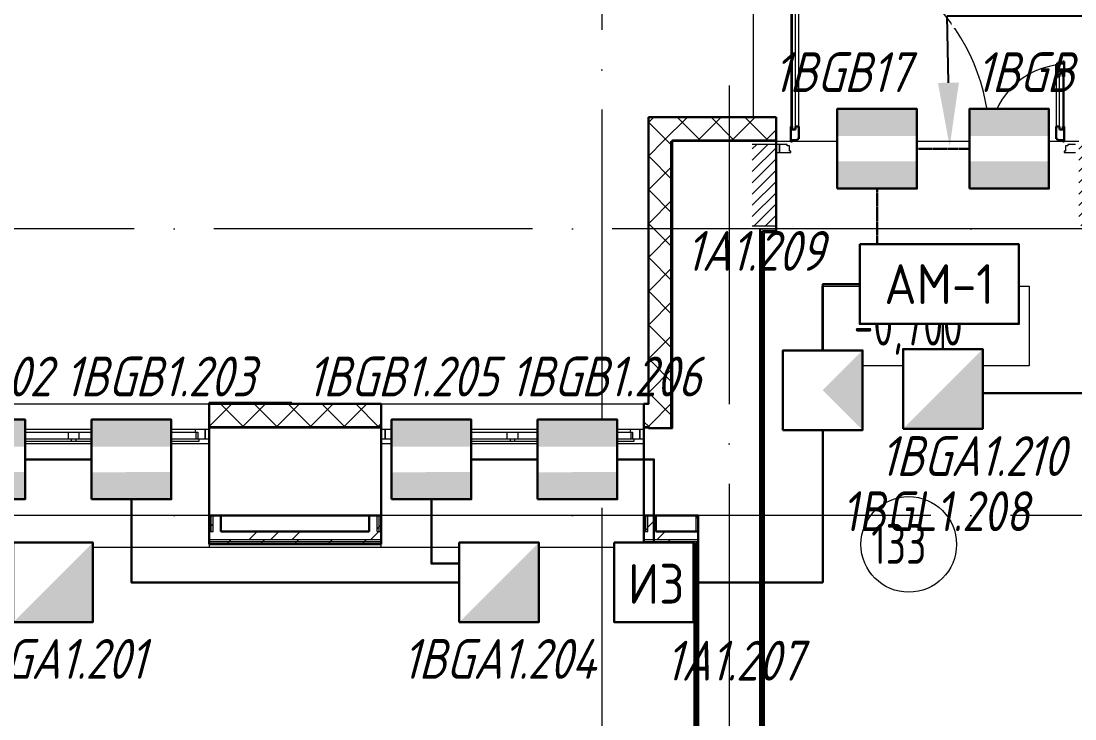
# Model space of a CAD drawing. Header units: millimetres. Extents: x -259793 to 1187961, y -549744 to 43070.
# Drawn here: x -26301 to -19685, y -6620 to -2239 of the extents above; entities that cross this region are included whole.
import ezdxf
from ezdxf import colors
from ezdxf.entities.mleader import LeaderData, LeaderLine
from ezdxf.enums import TextEntityAlignment as Align
from ezdxf.math import Vec2, Vec3

# ---------------------------------------------------------------- set-up
doc = ezdxf.new("R2010")
doc.units = ezdxf.units.MM
for name, pattern in [('ADSK_Линия сетки', [25, 20, -2.5, 0, -2.5]), ('ADSK_Штриховая_ш2 п1_5', [4.5, 3, -1.5]), ('штриховаяX2', [1.5, 1, -0.5])]:
    doc.linetypes.add(name, pattern=pattern)
for name, color, linetype, lineweight in [('_ Окна', 7, 'Continuous', 9), ('RC-Выноски', 7, 'Continuous', 0), ('RC-Извещатели_охранные', 5, 'Continuous', 30), ('RC-Линии_связи-Адресные', 5, 'Continuous', 30), ('RC-Прочее_оборудование', 5, 'Continuous', 30), ('Аннотация', 7, 'Continuous', 18), ('Двери', 252, 'Continuous', 9), ('лс', 5, 'Continuous', 30), ('Марки помещений', 252, 'Continuous', 20), ('Ограждение', 252, 'Continuous', 9), ('Окна', 252, 'Continuous', 9), ('Оси', 252, 'Continuous', 9), ('Отметки', 7, 'Continuous', 9), ('Перекрытие', 252, 'Continuous', 18), ('Стены внутренние', 7, 'Continuous', 18), ('Стены наружные', 7, 'Continuous', 18), ('Стены штриховка', 7, 'Continuous', 9)]:
    doc.layers.add(name, color=color, linetype=linetype, lineweight=lineweight)
doc.layers.add('RC-Позиционные_обозначения', color=7, linetype='Continuous')
doc.layers.add('Двери открывание', color=7, linetype='Continuous', lineweight=9, true_color=0xc0c0c0)
doc.styles.add('GOST Common_3', font='', dxfattribs={"height": 3.5})
doc.styles.add('ISOCPEUR', font='isocpeur.ttf', dxfattribs={"width": 0.9, "height": 350})
doc.styles.add('RubezhCAD', font='', dxfattribs={"oblique": 10})
doc.styles.get("Standard").update_dxf_attribs({"font": ''})
doc.styles.get('GOST Common_3').set_extended_font_data('GOST 2.304 type A')
doc.styles.get('RubezhCAD').set_extended_font_data('GOST type A')
doc.styles.get('Standard').set_extended_font_data('GOST type B')

# ---------------------------------------------------------------- blocks, each defined once
blk = doc.blocks.new('RC-UGO-IOM-02')
at = {"layer": 'RC-Извещатели_охранные'}
blk.add_point((0, 0), dxfattribs=at)
blk.add_attdef('PSTN', text='', height=2.5, dxfattribs=at).set_placement((0.977, 2.603), align=Align.BOTTOM_LEFT)
blk.add_wipeout([(2.5, -2.5), (2.5, 2.5), (-2.5, 2.5), (-2.5, -2.5)]).dxf.layer = 'RC-Извещатели_охранные'
blk.add_wipeout([(-2.5, -2.5), (-2.5, 2.5), (2.5, 2.5), (2.5, -2.5)]).dxf.layer = 'RC-Извещатели_охранные'
h = blk.add_hatch(color=256, dxfattribs=at)
h.dxf.hatch_style = 1
h.paths.add_polyline_path([(2.5, 0.8), (2.5, 2.506), (-2.5, 2.499), (-2.5, 0.8)])
h = blk.add_hatch(color=256, dxfattribs=at)
h.dxf.hatch_style = 1
h.paths.add_polyline_path([(2.5, -2.5), (2.5, -0.794), (-2.5, -0.801), (-2.5, -2.5)])
blk.add_lwpolyline([(-2.5, -2.5), (2.5, -2.5), (2.5, 2.5), (-2.5, 2.5)], close=True, dxfattribs=at)
blk = doc.blocks.new('RC-UGO-IOZ-02')
at = {"layer": 'RC-Извещатели_охранные'}
blk.add_attdef('PSTN', text='', height=2.5, dxfattribs=at).set_placement((0.977, 2.603), align=Align.BOTTOM_LEFT)
blk.add_wipeout([(2.5, -2.5), (2.5, 2.5), (-2.5, 2.5), (-2.5, -2.5)]).dxf.layer = 'RC-Извещатели_охранные'
blk.add_wipeout([(-2.5, -2.5), (-2.5, 2.5), (2.5, 2.5), (2.5, -2.5)]).dxf.layer = 'RC-Извещатели_охранные'
h = blk.add_hatch(color=256, dxfattribs=at)
h.dxf.hatch_style = 1
h.paths.add_polyline_path([(2.5, -2.5), (2.5, 2.5), (0, 0), (-2.5, -2.5)])
blk.add_lwpolyline([(-2.5, -2.5), (2.5, -2.5), (2.5, 2.5), (-2.5, 2.5)], close=True, dxfattribs=at)
blk = doc.blocks.new('RC-UGO-AM-01')
at = {"layer": 'RC-Прочее_оборудование'}
blk.add_point((0, 0), dxfattribs=at)
blk.add_attdef('PSTN', text='', height=2.5, dxfattribs=at).set_placement((2.323, 2.403), align=Align.BOTTOM_LEFT)
blk.add_wipeout([(4.993, 2.499), (4.993, -2.499), (-4.993, -2.499), (-4.987, 2.499)]).dxf.layer = 'RC-Прочее_оборудование'
blk.add_wipeout([(-4.993, -2.499), (-4.993, 2.499), (4.993, 2.499), (4.993, -2.499)]).dxf.layer = 'RC-Прочее_оборудование'
blk.add_lwpolyline([(-4.993, 2.499), (4.993, 2.499), (4.993, -2.499), (-4.993, -2.499), (-4.993, 2.499)], close=True, dxfattribs=at)
blk.add_lwpolyline([(-4.993, 2.499), (-4.987, 2.499)], dxfattribs=at)
blk.add_lwpolyline([(-4.993, 2.499), (-4.987, 2.499)], dxfattribs=at)
at = {"layer": 'RC-Прочее_оборудование', "ltscale": 100, "style": 'ISOCPEUR', "width": 0.9}
blk.add_text('АМ-1', height=2.5, dxfattribs=at).set_placement((0, 0), align=Align.MIDDLE)
blk = doc.blocks.new('RC-UGO-IZ-01')
at = {"layer": 'RC-Прочее_оборудование'}
blk.add_point((2.5, 0), dxfattribs=at)
blk.add_attdef('PSTN', text='', height=2.5, dxfattribs=at).set_placement((5.664, 2.581), align=Align.BOTTOM_CENTER)
blk.add_wipeout([(2.493, -2.499), (-2.493, -2.499), (-2.493, 2.499), (2.493, 2.499)]).dxf.layer = 'RC-Прочее_оборудование'
blk.add_wipeout([(-2.493, -2.499), (-2.493, 2.499), (2.493, 2.499), (2.493, -2.499)]).dxf.layer = 'RC-Прочее_оборудование'
blk.add_lwpolyline([(-2.493, 2.499), (2.493, 2.499), (2.493, -2.499), (-2.493, -2.499), (-2.493, 2.499)], close=True, dxfattribs=at)
blk.add_lwpolyline([(-2.493, 2.499), (-2.487, 2.499)], dxfattribs=at)
blk.add_lwpolyline([(-2.493, 2.499), (-2.487, 2.499)], dxfattribs=at)
at = {"layer": 'RC-Прочее_оборудование', "ltscale": 100, "style": 'ISOCPEUR', "width": 0.9}
blk.add_text('ИЗ', height=2.5, dxfattribs=at).set_placement((0.145, -0.085), align=Align.MIDDLE)
blk = doc.blocks.new('RC-UGO-IOPPA-01')
at = {"layer": 'RC-Извещатели_охранные'}
blk.add_attdef('PSTN', text='', height=2.5, dxfattribs=at).set_placement((0.977, 2.603), align=Align.BOTTOM_LEFT)
blk.add_wipeout([(2.5, -2.5), (2.5, 2.5), (-2.5, 2.5), (-2.5, -2.5)]).dxf.layer = 'RC-Извещатели_охранные'
blk.add_wipeout([(-2.5, -2.5), (-2.5, 2.5), (2.5, 2.5), (2.5, -2.5)]).dxf.layer = 'RC-Извещатели_охранные'
h = blk.add_hatch(color=256, dxfattribs=at)
h.dxf.hatch_style = 1
h.paths.add_polyline_path([(2.5, -2.5), (2.5, 2.5), (0, 0)])
blk.add_lwpolyline([(-2.5, -2.5), (2.5, -2.5), (2.5, 2.5), (-2.5, 2.5)], close=True, dxfattribs=at)
blk = doc.blocks.new('1 этаж')
at = {"layer": 'Двери', "lineweight": 18, "true_color": 0x636466}
h = blk.add_hatch(dxfattribs=at)
h.set_pattern_fill('FP_2', color=251, style=0, pattern_type=2)
h.set_pattern_definition([(45, (-20735.8, -3268.73), (-35.3553, 35.3553), [])])
h.paths.add_polyline_path([(-19510.8, -3523.7), (-19510.8, -3013.7), (-19660.8, -3013.7), (-19660.8, -3523.7)])
h.paths.add_polyline_path([(-21560.8, -3523.7), (-21561.7, -3013.7), (-21710.8, -3013.7), (-21710.8, -3523.7), (-21561.7, -3523.7)])
at = {"layer": '_ Окна', "color": 251, "lineweight": 18, "true_color": 0x636466}
for p, q in [((-25205.2, -4803.7), (-25209.8, -4820.7)), ((-25145.8, -4803.7), (-25205.2, -4803.7)), ((-25203.8, -4820.7), (-25191.8, -4820.7)), ((-25191.8, -4820.7), (-25191.8, -4861.7)), ((-25145.8, -4861.7), (-25145.8, -4803.7)), ((-23956.4, -4803.7), (-24015.8, -4803.7)), ((-24015.8, -4803.7), (-24015.8, -4861.7)), ((-23969.8, -4861.7), (-23969.8, -4820.7)), ((-23969.8, -4820.7), (-23957.8, -4820.7)), ((-23951.8, -4820.7), (-23956.4, -4803.7)), ((-22475.2, -4803.7), (-22479.8, -4820.7)), ((-22415.8, -4803.7), (-22475.2, -4803.7)), ((-22473.8, -4820.7), (-22461.8, -4820.7)), ((-22461.8, -4820.7), (-22461.8, -4861.7)), ((-22415.8, -4861.7), (-22415.8, -4803.7)), ((-25183.8, -4861.7), (-25145.8, -4861.7)), ((-24015.8, -4861.7), (-23977.8, -4861.7)), ((-22453.8, -4861.7), (-22415.8, -4861.7))]:
    blk.add_line(p, q, dxfattribs=at)
at = {"layer": '_ Окна', "color": 251, "true_color": 0x636466}
for p, q in [((-25120.8, -4803.7), (-25145.8, -4803.7)), ((-25145.8, -4803.7), (-25145.8, -4861.7)), ((-24015.8, -4803.7), (-24040.8, -4803.7)), ((-24015.8, -4861.7), (-24015.8, -4803.7)), ((-22390.8, -4803.7), (-22415.8, -4803.7)), ((-22415.8, -4803.7), (-22415.8, -4861.7)), ((-25145.8, -4861.7), (-25120.8, -4861.7)), ((-24040.8, -4861.7), (-24015.8, -4861.7)), ((-22415.8, -4861.7), (-22390.8, -4861.7))]:
    blk.add_line(p, q, dxfattribs=at)
at = {"layer": 'Аннотация', "color": 251, "lineweight": 20, "true_color": 0x636466}
for p, q in [((-21272.7, -4402.6), (-21272.7, -3902.6)), ((-21272.7, -3902.6), (-19972.7, -3902.6)), ((-19972.7, -3902.6), (-19972.7, -4402.6)), ((-19972.7, -4402.6), (-21272.7, -4402.6))]:
    blk.add_line(p, q, dxfattribs=at)
at = {"layer": 'Двери', "color": 251, "true_color": 0x636466}
for p, q in [((-21468.8, -1805.7), (-21468.8, -2901.7)), ((-21459.8, -1787.7), (-21459.8, -2919.7)), ((-21438.8, -2919.7), (-21438.8, -1787.7)), ((-21418.8, -2901.7), (-21418.8, -1805.7)), ((-19782.8, -2919.7), (-19782.8, -2567.7)), ((-19782.8, -2567.7), (-19761.8, -2567.7)), ((-19761.8, -2567.7), (-19761.8, -2919.7)), ((-19802.8, -2585.7), (-19802.8, -2901.7)), ((-19752.8, -2901.7), (-19752.8, -2585.7)), ((-21459.8, -2919.7), (-21438.8, -2919.7)), ((-19761.8, -2919.7), (-19782.8, -2919.7)), ((-21560.8, -3013.7), (-21560.8, -3063.7)), ((-21540.8, -3013.7), (-21560.8, -3013.7)), ((-21540.8, -3063.7), (-21540.8, -3013.7)), ((-21491.8, -3013.7), (-21540.8, -3013.7)), ((-21540.8, -3013.7), (-21540.8, -3063.7)), ((-21491.8, -3021.7), (-21491.8, -3013.7)), ((-21477.8, -3021.7), (-21491.8, -3021.7)), ((-21477.8, -3055.7), (-21477.8, -3021.7)), ((-19729.8, -3021.7), (-19743.8, -3021.7)), ((-19743.8, -3021.7), (-19743.8, -3055.7)), ((-19729.8, -3013.7), (-19729.8, -3021.7)), ((-19680.8, -3013.7), (-19729.8, -3013.7)), ((-21560.8, -3063.7), (-21540.8, -3063.7)), ((-21540.8, -3063.7), (-21468.8, -3063.7)), ((-21468.8, -3055.7), (-21477.8, -3055.7)), ((-21468.8, -3063.7), (-21468.8, -3055.7)), ((-19743.8, -3055.7), (-19752.8, -3055.7)), ((-19752.8, -3055.7), (-19752.8, -3063.7)), ((-19752.8, -3063.7), (-19680.8, -3063.7))]:
    blk.add_line(p, q, dxfattribs=at)
at = {"layer": 'Двери', "color": 251, "lineweight": 30, "true_color": 0x636466}
for p, q in [((-19794.8, -2509.7), (-19802.8, -2509.7)), ((-19802.8, -2509.7), (-19802.8, -2585.7)), ((-19760.8, -2500.7), (-19794.8, -2500.7)), ((-19794.8, -2500.7), (-19794.8, -2509.7)), ((-19752.8, -2491.7), (-19760.8, -2491.7)), ((-19760.8, -2491.7), (-19760.8, -2500.7)), ((-19752.8, -2585.7), (-19752.8, -2491.7)), ((-19782.8, -2585.7), (-19782.8, -2567.7)), ((-19782.8, -2567.7), (-19761.8, -2567.7)), ((-19761.8, -2567.7), (-19761.8, -2585.7)), ((-19802.8, -2585.7), (-19782.8, -2585.7)), ((-19761.8, -2585.7), (-19752.8, -2585.7)), ((-21468.8, -2901.7), (-21468.8, -2995.7)), ((-21459.8, -2901.7), (-21468.8, -2901.7)), ((-21459.8, -2919.7), (-21459.8, -2901.7)), ((-21438.8, -2901.7), (-21438.8, -2919.7)), ((-21418.8, -2901.7), (-21438.8, -2901.7)), ((-21418.8, -2977.7), (-21418.8, -2901.7)), ((-19802.8, -2901.7), (-19802.8, -2977.7)), ((-19802.8, -2901.7), (-19782.8, -2901.7)), ((-19782.8, -2901.7), (-19782.8, -2919.7)), ((-19761.8, -2901.7), (-19752.8, -2901.7)), ((-19761.8, -2919.7), (-19761.8, -2901.7)), ((-19752.8, -2995.7), (-19752.8, -2901.7)), ((-21438.8, -2919.7), (-21459.8, -2919.7)), ((-19782.8, -2919.7), (-19761.8, -2919.7)), ((-21468.8, -2995.7), (-21460.8, -2995.7)), ((-21460.8, -2995.7), (-21460.8, -2986.7)), ((-21460.8, -2986.7), (-21426.8, -2986.7)), ((-21426.8, -2986.7), (-21426.8, -2977.7)), ((-21426.8, -2977.7), (-21418.8, -2977.7)), ((-19802.8, -2977.7), (-19794.8, -2977.7)), ((-19794.8, -2977.7), (-19794.8, -2986.7)), ((-19794.8, -2986.7), (-19760.8, -2986.7)), ((-19760.8, -2986.7), (-19760.8, -2995.7)), ((-19760.8, -2995.7), (-19752.8, -2995.7))]:
    blk.add_line(p, q, dxfattribs=at)
at = {"layer": 'Двери', "color": 251, "linetype": 'ADSK_Штриховая_ш2 п1_5', "true_color": 0x636466}
for p, q in [((-21560.8, -3013.7), (-21710.8, -3013.7)), ((-21560.8, -3523.7), (-21560.8, -3013.7)), ((-21710.8, -3523.7), (-21560.8, -3523.7))]:
    blk.add_line(p, q, dxfattribs=at)
at = {"layer": 'Двери открывание', "color": 251, "true_color": 0x636466}
for centre, radius, start, end in [((-21486.8, -2995.7), 1266, 0, 89.18534), ((-19734.8, -2995.7), 486, 92.12255, 180)]:
    blk.add_arc(centre, radius, start, end, dxfattribs=at)
at = {"layer": 'Марки помещений', "color": 251, "true_color": 0x636466}
blk.add_circle((-20728.5, -5524.6), 300, dxfattribs=at)
at = {"layer": 'Ограждение', "color": 251, "true_color": 0x636466}
for p, q in [((-21635.8, -3568.7), (-21635.8, -7525.4)), ((-21560.8, -3568.7), (-21635.8, -3568.7)), ((-21560.8, -3558.7), (-21560.8, -3568.7)), ((-25120.8, -4893.7), (-26820.8, -4893.7)), ((-22390.8, -4893.7), (-24040.8, -4893.7)), ((-25120.8, -5343.7), (-26820.8, -5343.7)), ((-22390.8, -5343.7), (-24040.8, -5343.7)), ((-22065.8, -5343.7), (-22065.8, -5443.7)), ((-22065.8, -5543.7), (-30330.8, -5543.7)), ((-25120.8, -5543.7), (-26820.8, -5543.7)), ((-25120.8, -5523.7), (-25120.8, -5543.7)), ((-24040.8, -5543.7), (-24040.8, -5523.7)), ((-22340.8, -5543.7), (-24040.8, -5543.7)), ((-22340.8, -5523.7), (-22340.8, -5543.7)), ((-22075.8, -8693.7), (-22075.8, -5543.7))]:
    blk.add_line(p, q, dxfattribs=at)
at = {"layer": 'Окна', "color": 251, "true_color": 0x636466}
for p, q in [((-26737.8, -4820.7), (-26005.8, -4820.7)), ((-25205.2, -4803.7), (-26736.4, -4803.7)), ((-26005.8, -4820.7), (-25935.8, -4820.7)), ((-26005.8, -4820.7), (-26005.8, -4861.7)), ((-25935.8, -4820.7), (-25203.8, -4820.7)), ((-25935.8, -4861.7), (-25935.8, -4820.7)), ((-25203.8, -4820.7), (-25203.8, -4861.7)), ((-23957.8, -4820.7), (-23250.8, -4820.7)), ((-23957.8, -4861.7), (-23957.8, -4820.7)), ((-22475.2, -4803.7), (-23956.4, -4803.7)), ((-23250.8, -4820.7), (-23180.8, -4820.7)), ((-23250.8, -4820.7), (-23250.8, -4861.7)), ((-23180.8, -4820.7), (-22473.8, -4820.7)), ((-23180.8, -4861.7), (-23180.8, -4820.7)), ((-22473.8, -4820.7), (-22473.8, -4861.7)), ((-26757.8, -4861.7), (-25985.8, -4861.7)), ((-25985.8, -4878.7), (-26757.8, -4878.7)), ((-25985.8, -4861.7), (-25955.8, -4861.7)), ((-25985.8, -4861.7), (-25985.8, -4878.7)), ((-25955.8, -4878.7), (-25985.8, -4878.7)), ((-25955.8, -4861.7), (-25183.8, -4861.7)), ((-25955.8, -4878.7), (-25955.8, -4861.7)), ((-25183.8, -4878.7), (-25955.8, -4878.7)), ((-25183.8, -4861.7), (-25183.8, -4878.7)), ((-23977.8, -4861.7), (-23230.8, -4861.7)), ((-23977.8, -4878.7), (-23977.8, -4861.7)), ((-23230.8, -4878.7), (-23977.8, -4878.7)), ((-23230.8, -4861.7), (-23200.8, -4861.7)), ((-23230.8, -4861.7), (-23230.8, -4878.7)), ((-23200.8, -4878.7), (-23230.8, -4878.7)), ((-23200.8, -4861.7), (-22453.8, -4861.7)), ((-23200.8, -4878.7), (-23200.8, -4861.7)), ((-22453.8, -4878.7), (-23200.8, -4878.7)), ((-22453.8, -4861.7), (-22453.8, -4878.7))]:
    blk.add_line(p, q, dxfattribs=at)
at = {"layer": 'Оси', "color": 251, "linetype": 'ADSK_Линия сетки', "ltscale": 100, "true_color": 0x636466}
for p, q in [((-22655.8, 32206.9), (-22655.8, -32499.9)), ((-21855.8, -2643.7), (-21855.8, -33769.9)), ((4411.5, -3543.7), (-72528.1, -3543.7)), ((4411.5, -5343.7), (-72528.1, -5343.7))]:
    blk.add_line(p, q, dxfattribs=at)
at = {"layer": 'Перекрытие', "color": 251, "ltscale": 100, "true_color": 0x636466}
for p, q in [((-21705.8, -891.7), (-21705.8, -2841.7)), ((-21560.8, -2993.7), (-21468.8, -2993.7)), ((-21460.8, -2993.7), (-19760.8, -2993.7)), ((-19752.8, -2993.7), (-19660.8, -2993.7)), ((-19660.8, -3543.7), (-21560.8, -3543.7))]:
    blk.add_line(p, q, dxfattribs=at)
at = {"layer": 'Стены внутренние', "color": 251, "lineweight": 30, "true_color": 0x636466}
for p, q in [((-21560.8, -2841.7), (-22362.8, -2841.7)), ((-22362.8, -2841.7), (-22362.8, -4641.7)), ((-21560.8, -2983.7), (-21560.8, -2841.7)), ((-21560.8, -3543.7), (-21560.8, -2993.7)), ((-24040.8, -4641.7), (-25120.8, -4641.7)), ((-25120.8, -4641.7), (-25120.8, -4783.7)), ((-24040.8, -4783.7), (-24040.8, -4641.7)), ((-22362.8, -4641.7), (-22390.8, -4641.7)), ((-22390.8, -4641.7), (-22390.8, -4783.7)), ((-25120.8, -4793.7), (-25120.8, -5343.7)), ((-24040.8, -5343.7), (-24040.8, -4793.7)), ((-22390.8, -4793.7), (-22390.8, -5343.7)), ((-22220.8, -4793.7), (-22362.8, -4793.7)), ((-25045.8, -5343.7), (-24115.8, -5343.7)), ((-22315.8, -5343.7), (-22050.8, -5343.7)), ((-22050.8, -5343.7), (-22050.8, -5443.7))]:
    blk.add_line(p, q, dxfattribs=at)
at = {"layer": 'Стены внутренние', "color": 251, "linetype": 'Continuous', "lineweight": 9, "true_color": 0x636466}
for p, q in [((-22360.8, -2872.9), (-22331.6, -2843.7)), ((-22269.5, -2993.7), (-22119.5, -2843.7)), ((-22039.7, -2983.7), (-22179.7, -2843.7)), ((-22047.4, -2983.7), (-21907.4, -2843.7)), ((-21827.6, -2983.7), (-21967.6, -2843.7)), ((-21835.2, -2983.7), (-21695.2, -2843.7)), ((-21615.5, -2983.7), (-21755.5, -2843.7)), ((-22241.9, -2993.7), (-22360.8, -2874.8)), ((-21561.7, -2847.5), (-21562.8, -2849.5)), ((-21623.1, -2983.7), (-21562.8, -2923.4)), ((-22360.8, -3085), (-22269.5, -2993.7)), ((-22210.8, -3024.8), (-22241.9, -2993.7)), ((-22362.8, -3053.6), (-22360.8, -3053.6)), ((-22210.8, -3236.9), (-22360.8, -3086.9)), ((-22360.8, -3297.2), (-22210.8, -3147.2)), ((-22210.8, -3449.1), (-22360.8, -3299.1)), ((-22362.8, -3358.4), (-22360.8, -3358.4)), ((-22360.8, -3509.3), (-22210.8, -3359.3)), ((-22360.8, -3418.8), (-22362.8, -3422.3)), ((-22210.8, -3661.2), (-22360.8, -3511.2)), ((-22360.8, -3721.4), (-22210.8, -3571.4)), ((-22362.8, -3764.8), (-22360.8, -3764.8)), ((-22210.8, -3873.3), (-22360.8, -3723.3)), ((-22360.8, -3933.6), (-22210.8, -3783.6)), ((-22360.8, -3894), (-22362.8, -3890.5)), ((-22210.8, -4085.5), (-22360.8, -3935.5)), ((-22360.8, -4145.7), (-22210.8, -3995.7)), ((-22210.8, -4297.6), (-22360.8, -4147.6)), ((-22362.8, -4171.2), (-22360.8, -4171.2)), ((-22360.8, -4357.8), (-22210.8, -4207.8)), ((-22210.8, -4509.7), (-22360.8, -4359.7)), ((-22360.8, -4570), (-22210.8, -4420)), ((-22362.8, -4476), (-22360.8, -4476)), ((-22360.8, -4503.6), (-22362.8, -4500.1)), ((-22210.8, -4721.9), (-22360.8, -4571.9)), ((-25120.2, -4783.7), (-24980.2, -4643.7)), ((-24906.6, -4783.7), (-25046.6, -4643.7)), ((-24908, -4783.7), (-24768, -4643.7)), ((-24860.9, -4643.7), (-24862, -4641.7)), ((-24694.5, -4783.7), (-24834.5, -4643.7)), ((-24709.3, -4641.7), (-24710.4, -4643.7)), ((-24695.9, -4783.7), (-24555.9, -4643.7)), ((-24482.4, -4783.7), (-24622.4, -4643.7)), ((-24483.8, -4783.7), (-24343.8, -4643.7)), ((-24270.2, -4783.7), (-24410.2, -4643.7)), ((-24271.6, -4783.7), (-24131.6, -4643.7)), ((-24058.1, -4783.7), (-24198.1, -4643.7)), ((-22388.8, -4686.5), (-22390.8, -4690)), ((-22360.8, -4782.1), (-22210.8, -4632.1)), ((-22360.8, -4784), (-22390.8, -4754)), ((-25118.8, -4783.7), (-25120.8, -4781.7)), ((-24059.5, -4783.7), (-24040.8, -4765)), ((-22362.8, -4784.1), (-22360.8, -4782.1)), ((-22351.1, -4793.7), (-22360.8, -4784))]:
    blk.add_line(p, q, dxfattribs=at)
at = {"layer": 'Стены внутренние', "color": 251, "true_color": 0x636466}
for p, q in [((-22210.8, -2993.7), (-22220.8, -2993.7)), ((-22210.8, -2993.7), (-22210.8, -4793.7)), ((-21660.8, -3543.7), (-21560.8, -3543.7)), ((-26820.8, -4641.7), (-25120.8, -4641.7)), ((-24040.8, -4641.7), (-22390.8, -4641.7)), ((-24040.8, -4793.7), (-25120.8, -4793.7)), ((-22362.8, -4793.7), (-22390.8, -4793.7))]:
    blk.add_line(p, q, dxfattribs=at)
at = {"layer": 'Стены наружные', "color": 251, "lineweight": 30, "true_color": 0x636466}
for p, q in [((-22220.8, -2993.7), (-22220.8, -4793.7)), ((-21560.8, -2993.7), (-21560.8, -2983.7)), ((-21660.8, -3543.7), (-21660.8, -10858.7)), ((-21645.8, -3558.7), (-21560.8, -3558.7)), ((-21645.8, -10723.7), (-21645.8, -3558.7)), ((-21560.8, -3558.7), (-21560.8, -3543.7)), ((-24600.8, -4636.7), (-25120.8, -4636.7)), ((-25120.8, -4636.7), (-25120.8, -4641.7)), ((-24600.8, -4641.7), (-24600.8, -4636.7)), ((-25120.8, -4783.7), (-25120.8, -4793.7)), ((-24040.8, -4793.7), (-24040.8, -4783.7)), ((-22390.8, -4783.7), (-22390.8, -4793.7)), ((-22220.8, -4793.7), (-22210.8, -4793.7)), ((-25120.8, -5343.7), (-25120.8, -5523.7)), ((-25045.8, -5343.7), (-25120.8, -5343.7)), ((-25045.8, -5443.7), (-25045.8, -5343.7)), ((-24115.8, -5343.7), (-24115.8, -5443.7)), ((-24040.8, -5343.7), (-24115.8, -5343.7)), ((-24040.8, -5523.7), (-24040.8, -5343.7)), ((-22390.8, -5343.7), (-22390.8, -5523.7)), ((-22315.8, -5343.7), (-22390.8, -5343.7)), ((-22315.8, -5443.7), (-22315.8, -5343.7)), ((-24115.8, -5443.7), (-25045.8, -5443.7)), ((-22050.8, -5443.7), (-22315.8, -5443.7)), ((-22050.8, -8838.7), (-22050.8, -5443.7)), ((-25120.8, -5523.7), (-24040.8, -5523.7)), ((-22390.8, -5523.7), (-22065.8, -5523.7)), ((-22050.8, -5518.7), (-22065.8, -5518.7)), ((-22065.8, -5518.7), (-22050.8, -5518.7)), ((-22065.8, -5523.7), (-22065.8, -8703.7))]:
    blk.add_line(p, q, dxfattribs=at)
at = {"layer": 'Стены наружные', "color": 251, "linetype": 'Continuous', "lineweight": 9, "true_color": 0x636466}
for p, q in [((-22210.8, -3004), (-22220.8, -3004)), ((-22210.8, -3104), (-22220.8, -3104)), ((-22210.8, -3204), (-22220.8, -3204)), ((-22210.8, -3304), (-22220.8, -3304)), ((-22210.8, -3404), (-22220.8, -3404)), ((-22210.8, -3504), (-22220.8, -3504)), ((-22210.8, -3604), (-22220.8, -3604)), ((-22210.8, -3704), (-22220.8, -3704)), ((-22210.8, -3804), (-22220.8, -3804)), ((-21660.8, -3870), (-21645.8, -3855)), ((-22210.8, -3904), (-22220.8, -3904)), ((-22210.8, -4004), (-22220.8, -4004)), ((-22210.8, -4104), (-22220.8, -4104)), ((-22210.8, -4204), (-22220.8, -4204)), ((-21660.8, -4294.2), (-21645.8, -4279.2)), ((-22210.8, -4304), (-22220.8, -4304)), ((-22210.8, -4404), (-22220.8, -4404)), ((-22210.8, -4504), (-22220.8, -4504)), ((-22210.8, -4604), (-22220.8, -4604)), ((-24862, -4641.7), (-24864.9, -4636.7)), ((-24706.4, -4636.7), (-24709.3, -4641.7)), ((-22210.8, -4704), (-22220.8, -4704)), ((-21660.8, -4718.5), (-21645.8, -4703.5)), ((-21660.8, -5142.7), (-21645.8, -5127.7)), ((-25120.8, -5420.8), (-25108.3, -5408.3)), ((-25108.3, -5408.3), (-25095.8, -5395.8)), ((-24065.8, -5426.4), (-24053.3, -5413.9)), ((-24053.3, -5413.9), (-24040.8, -5401.4)), ((-22378.3, -5436), (-22365.8, -5423.5)), ((-22365.8, -5416.4), (-22315.8, -5366.4)), ((-24868, -5493.7), (-24818, -5443.7)), ((-24733.1, -5493.7), (-24683.1, -5443.7)), ((-24598.1, -5493.7), (-24548.1, -5443.7)), ((-24104.7, -5493.7), (-24054.7, -5443.7)), ((-22386, -5443.7), (-22378.3, -5436)), ((-22308.2, -5493.7), (-22258.2, -5443.7)), ((-25011.6, -5523.7), (-25006.6, -5518.7)), ((-25006.6, -5518.7), (-24994.1, -5506.2)), ((-24994.1, -5506.2), (-24981.6, -5493.7)), ((-24794.5, -5518.7), (-24782, -5506.2)), ((-24782, -5506.2), (-24769.5, -5493.7)), ((-24587.4, -5523.7), (-24582.4, -5518.7)), ((-24582.4, -5518.7), (-24569.9, -5506.2)), ((-24569.9, -5506.2), (-24557.4, -5493.7)), ((-24370.2, -5518.7), (-24357.7, -5506.2)), ((-24357.7, -5506.2), (-24345.2, -5493.7)), ((-24163.1, -5523.7), (-24158.1, -5518.7)), ((-24158.1, -5518.7), (-24145.6, -5506.2)), ((-24145.6, -5506.2), (-24133.1, -5493.7)), ((-22248.9, -5518.7), (-22236.4, -5506.2)), ((-22236.4, -5506.2), (-22223.9, -5493.7)), ((-21660.8, -5567), (-21645.8, -5552)), ((-21660.8, -5991.3), (-21645.8, -5976.3)), ((-21660.8, -6415.5), (-21645.8, -6400.5))]:
    blk.add_line(p, q, dxfattribs=at)
at = {"layer": 'Стены наружные', "color": 251, "true_color": 0x636466}
for p, q in [((-22210.8, -2993.7), (-21560.8, -2993.7)), ((-22058.3, -5343.7), (-22058.3, -5358.7)), ((-22058.3, -5358.7), (-22065.8, -5358.7))]:
    blk.add_line(p, q, dxfattribs=at)
at = {"layer": 'Стены штриховка', "color": 251, "true_color": 0x636466}
for p, q in [((-21562.8, -2843.7), (-22362.8, -2843.7)), ((-22360.8, -4643.7), (-22360.8, -2841.7)), ((-21562.8, -2983.7), (-21562.8, -2843.7)), ((-22220.8, -2993.7), (-22220.8, -2993.7)), ((-22210.8, -2983.7), (-21560.8, -2983.7)), ((-22210.8, -2993.7), (-22210.8, -2983.7)), ((-24042.8, -4643.7), (-25118.8, -4643.7)), ((-25118.8, -4643.7), (-25118.8, -4717.7)), ((-24042.8, -4717.7), (-24042.8, -4643.7)), ((-22388.8, -4643.7), (-22388.8, -4717.7)), ((-22360.8, -4643.7), (-22388.8, -4643.7)), ((-22362.8, -4643.7), (-22362.8, -4641.7)), ((-25120.8, -4717.7), (-25118.8, -4717.7)), ((-24042.8, -4717.7), (-24040.8, -4717.7)), ((-22390.8, -4717.7), (-22388.8, -4717.7)), ((-25120.8, -4783.7), (-24040.8, -4783.7)), ((-22390.8, -4783.7), (-22362.8, -4783.7)), ((-22362.8, -4783.7), (-22362.8, -4793.7)), ((-25108.3, -5443.7), (-25108.3, -5343.7)), ((-25095.8, -5443.7), (-25095.8, -5343.7)), ((-24065.8, -5443.7), (-24065.8, -5343.7)), ((-24053.3, -5443.7), (-24053.3, -5343.7)), ((-22378.3, -5443.7), (-22378.3, -5343.7)), ((-22365.8, -5443.7), (-22365.8, -5343.7)), ((-25120.8, -5443.7), (-25095.8, -5443.7)), ((-24065.8, -5443.7), (-24040.8, -5443.7)), ((-22390.8, -5443.7), (-22365.8, -5443.7)), ((-25120.8, -5493.7), (-24040.8, -5493.7)), ((-25120.8, -5506.2), (-24040.8, -5506.2)), ((-24040.8, -5518.7), (-25120.8, -5518.7)), ((-25120.8, -5518.7), (-24040.8, -5518.7)), ((-22390.8, -5493.7), (-22050.8, -5493.7)), ((-22390.8, -5506.2), (-22050.8, -5506.2)), ((-22065.8, -5518.7), (-22390.8, -5518.7)), ((-22390.8, -5518.7), (-22065.8, -5518.7)), ((-22065.8, -5523.7), (-22065.8, -5518.7))]:
    blk.add_line(p, q, dxfattribs=at)
at = {"layer": 'Марки помещений', "color": 251, "true_color": 0x636466, "style": 'GOST Common_3', "width": 0.9}
blk.add_text('133', height=250, dxfattribs=at).set_placement((-20963.5, -5646.8))
at = {"layer": 'Отметки', "color": 251, "true_color": 0x636466, "style": 'GOST Common_3', "width": 0.9}
blk.add_text('-0,700', height=250, dxfattribs=at).set_placement((-21073.9, -4275.9))

msp = doc.modelspace()

# ---------------------------------------------------------------- linework, layer by layer
at = {"layer": 'лс'}
msp.add_line((-19328.79542, -4574.78944), (-20263.5969, -4574.78944), dxfattribs=at)

# ---------------------------------------------------------------- block references
msp.add_blockref('1 этаж', (0, 0))

# ---------------------------------------------------------------- next in the draw order: block references
at = {"layer": 'RC-Извещатели_охранные', "color": 1, "ltscale": 0.01}
ref = msp.add_blockref('RC-UGO-IOM-02', (-20927.24443, -3040.05318), dxfattribs=dict(at, xscale=100, yscale=100, zscale=100))
ref.add_attrib('PSTN', '1BGB17', dxfattribs={"layer": 'RC-Позиционные_обозначения', "height": 250, "style": 'RubezhCAD', "oblique": 15}).set_placement((-21149.43827, -2759.4395), align=Align.BOTTOM_CENTER)
ref = msp.add_blockref('RC-UGO-IOM-02', (-20098.10182, -3040.05318), dxfattribs=dict(at, xscale=100, yscale=100, zscale=100))
ref.add_attrib('PSTN', '1BGB18', dxfattribs={"layer": 'RC-Позиционные_обозначения', "height": 250, "style": 'RubezhCAD', "oblique": 15}).set_placement((-19872.19586, -2759.4395), align=Align.BOTTOM_CENTER)
ref = msp.add_blockref('RC-UGO-IOZ-02', (-20513.5969, -4548.43127), dxfattribs=dict(at, xscale=100, yscale=100, zscale=100))
ref.add_attrib('PSTN', '1BGA1.210', dxfattribs={"layer": 'RC-Позиционные_обозначения', "height": 250, "style": 'RubezhCAD', "oblique": 15}).set_placement((-20327.18966, -5169.82969), align=Align.BOTTOM_CENTER)
ref = msp.add_blockref('RC-UGO-IOM-02', (-26525.09513, -4991.1787), dxfattribs=dict(at, xscale=100, yscale=100, zscale=100))
ref.add_attrib('PSTN', '1BGB1.202', dxfattribs={"layer": 'RC-Позиционные_обозначения', "height": 250, "style": 'RubezhCAD', "oblique": 15}).set_placement((-26705.4306, -4670.2134), align=Align.BOTTOM_CENTER)
ref = msp.add_blockref('RC-UGO-IOM-02', (-25608.32984, -4991.1787), dxfattribs=dict(at, xscale=100, yscale=100, zscale=100))
ref.add_attrib('PSTN', '1BGB1.203', dxfattribs={"layer": 'RC-Позиционные_обозначения', "height": 250, "style": 'RubezhCAD', "oblique": 15}).set_placement((-25430.43051, -4670.2134), align=Align.BOTTOM_CENTER)
ref = msp.add_blockref('RC-UGO-IOM-02', (-23725.09513, -4991.1787), dxfattribs=dict(at, xscale=100, yscale=100, zscale=100))
ref.add_attrib('PSTN', '1BGB1.205', dxfattribs={"layer": 'RC-Позиционные_обозначения', "height": 250, "style": 'RubezhCAD', "oblique": 15}).set_placement((-23905.4306, -4670.2134), align=Align.BOTTOM_CENTER)
ref = msp.add_blockref('RC-UGO-IOM-02', (-22808.32984, -4991.1787), dxfattribs=dict(at, xscale=100, yscale=100, zscale=100))
ref.add_attrib('PSTN', '1BGB1.206', dxfattribs={"layer": 'RC-Позиционные_обозначения', "height": 250, "style": 'RubezhCAD', "oblique": 15}).set_placement((-22630.43051, -4670.2134), align=Align.BOTTOM_CENTER)
ref = msp.add_blockref('RC-UGO-IOZ-02', (-26100.01852, -5762.76893), dxfattribs=dict(at, xscale=100, yscale=100, zscale=100))
ref.add_attrib('PSTN', '1BGA1.201', dxfattribs={"layer": 'RC-Позиционные_обозначения', "height": 250, "style": 'RubezhCAD', "oblique": 15}).set_placement((-26100.01852, -6443.48771), align=Align.BOTTOM_CENTER)
ref = msp.add_blockref('RC-UGO-IOZ-02', (-23300.01852, -5762.76893), dxfattribs=dict(at, xscale=100, yscale=100, zscale=100))
ref.add_attrib('PSTN', '1BGA1.204', dxfattribs={"layer": 'RC-Позиционные_обозначения', "height": 250, "style": 'RubezhCAD', "oblique": 15}).set_placement((-23300.01852, -6443.48771), align=Align.BOTTOM_CENTER)
at = {"layer": 'RC-Прочее_оборудование', "color": 1, "ltscale": 0.01}
ref = msp.add_blockref('RC-UGO-AM-01', (-20536.56264, -3890.24114), dxfattribs=dict(at, xscale=100, yscale=100, zscale=100))
ref.add_attrib('PSTN', '1A1.209', (-22127.44404, -3806.74165), dxfattribs={"layer": 'RC-Позиционные_обозначения', "height": 250, "style": 'RubezhCAD', "oblique": 15})
ref = msp.add_blockref('RC-UGO-IZ-01', (-22328.37868, -5762.76893), dxfattribs=dict(at, xscale=100, yscale=100, zscale=100))
ref.add_attrib('PSTN', '1A1.207', (-22255.01852, -6379.60533), dxfattribs={"layer": 'RC-Позиционные_обозначения', "height": 250, "style": 'RubezhCAD', "oblique": 15})

# ---------------------------------------------------------------- next in the draw order: linework, layer by layer
at = {"layer": 'RC-Линии_связи-Адресные'}
msp.add_line((-20513.5969, -4298.43127), (-20513.5969, -4140.17366), dxfattribs=at)
at = {"layer": 'лс', "linetype": 'штриховаяX2', "ltscale": 2}
for points in [[(-20677.24443, -3040.05318), (-20348.10182, -3040.05318)], [(-20927.24443, -3290.05318), (-20927.24443, -3640.30862)]]:
    msp.add_lwpolyline(points, dxfattribs=at)
at = {"layer": 'лс'}
for points in [[(-21035.84779, -3890.24114), (-21266.99105, -3890.24114), (-21266.99105, -4306.23619)], [(-22079.09353, -5762.76893), (-21268.10388, -5762.76893), (-21268.10388, -4806.23619)], [(-26275.09513, -4991.1787), (-25858.32984, -4991.1787)], [(-23475.09513, -4991.1787), (-23058.32984, -4991.1787)], [(-22328.37868, -5512.83641), (-22328.37868, -4991.1787), (-22558.32984, -4991.1787)], [(-25608.32984, -5241.1787), (-25608.32984, -5762.76893), (-23550.01852, -5762.76893)], [(-23725.09513, -5241.1787), (-23725.09513, -5645.35554), (-23550.01852, -5645.35554)]]:
    msp.add_lwpolyline(points, dxfattribs=at)

# ---------------------------------------------------------------- next in the draw order: block references
at = {"layer": 'RC-Извещатели_охранные'}
ref = msp.add_blockref('RC-UGO-IOPPA-01', (-21268.10388, -4556.23619), dxfattribs=dict(at, xscale=100, yscale=100, zscale=100))
ref.add_attrib('PSTN', '1BGL1.208', dxfattribs={"layer": 'RC-Позиционные_обозначения', "height": 250, "style": 'RubezhCAD', "oblique": 10}).set_placement((-20553.32494, -5516.15344), align=Align.BOTTOM_CENTER)

# ---------------------------------------------------------------- next in the draw order: leaders
at = {"layer": 'RC-Выноски', "ltscale": 0.01}
ml = msp.add_multileader_mtext('Standard', dxfattribs=at)
ml.set_content('ШС1.10', color=256, style='RubezhCAD')
ml.set_leader_properties()
ml.build(insert=Vec2(0, 0))
ml.multileader.update_dxf_attribs({"has_text_frame": 1, "text_left_attachment_type": 6, "text_right_attachment_type": 6, "dogleg_length": 2, "arrow_head_size": 400, "scale": 100})
ctx = ml.context
ctx.base_point, ctx.scale, ctx.char_height, ctx.arrow_head_size, ctx.landing_gap_size, ctx.plane_origin = Vec3(-20434.17973, -2206.53895), 100, 250, 400, 100, Vec3(-307297.50259, -47562.29092)
ctx.left_attachment, ctx.right_attachment = 6, 6
notes = []
notes.append((ctx, [(0, (1, 1, 0), (-20487.85403, -2206.53895), (1, 0), 53.6743, [(0, [(-20471.35968, -3025.57537)], 0, [])])]))
ctx.mtext.insert, ctx.mtext.flow_direction = Vec3(-20334.17973, -1906.53895), 5
ctx.mtext.has_bg_fill, ctx.mtext.bg_color, ctx.mtext.bg_scale_factor, ctx.mtext.bg_transparency, ctx.mtext.use_window_bg_color = 1, -1027028792, 1.5, 0, 1
for ctx, leaders in notes:
    for number, flags, end, landing, length, lines in leaders:
        leader = LeaderData()
        leader.index, (leader.has_last_leader_line, leader.has_dogleg_vector, leader.attachment_direction) = number, flags
        leader.last_leader_point, leader.dogleg_vector, leader.dogleg_length = Vec3(end), Vec3(landing), length
        for number, points, colour, breaks in lines:
            line = LeaderLine()
            line.index, line.vertices, line.color, line.breaks = number, Vec3.list(points), colors.encode_raw_color(colour), breaks
            leader.lines.append(line)
        ctx.leaders.append(leader)

doc.saveas('drawing.dxf')
